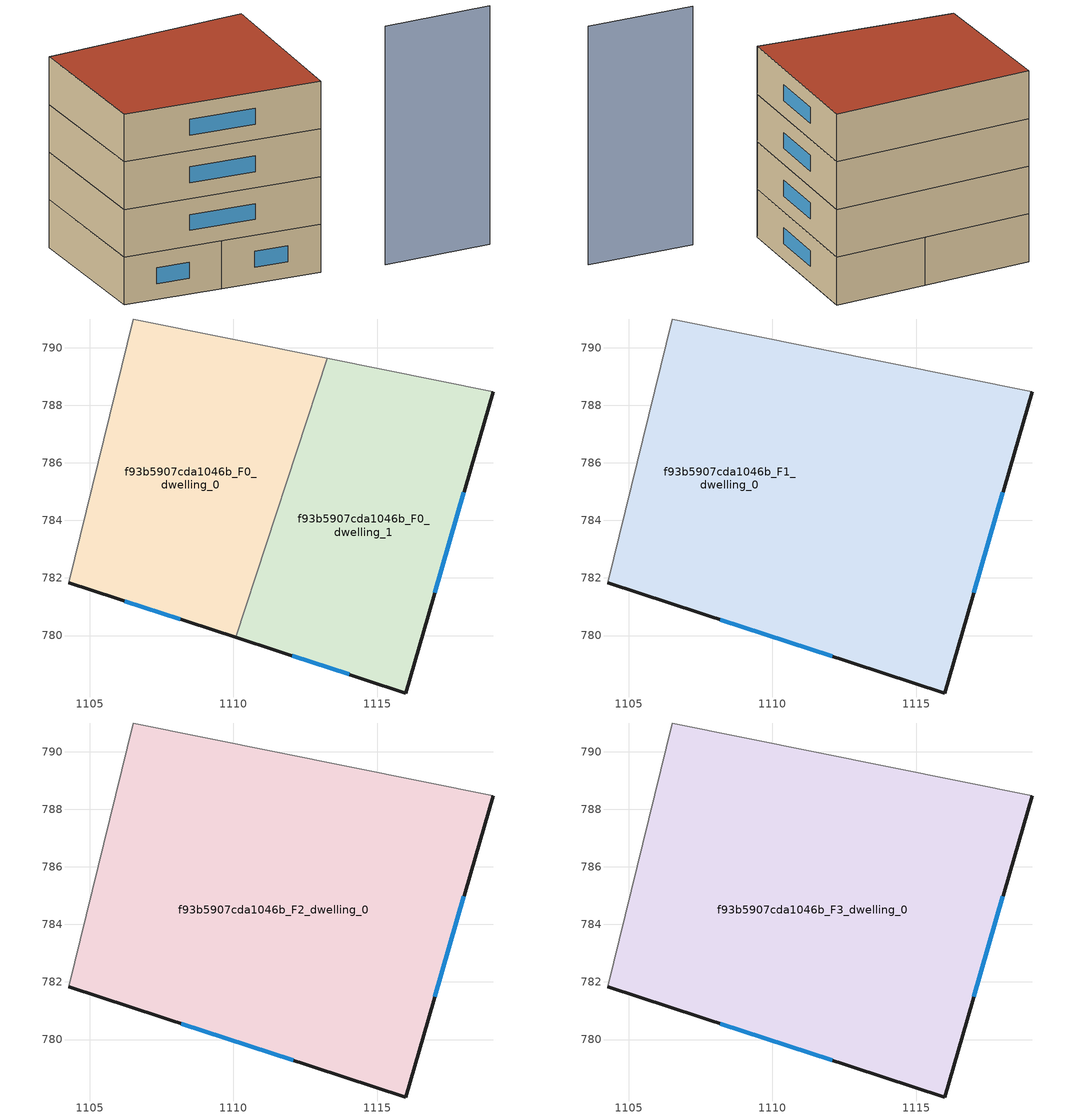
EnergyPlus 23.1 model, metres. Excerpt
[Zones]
f93b5907cda1046b_F0_dwelling_0
 floor ground (EU_floor_Construction): 1113.26,789.64 1110.08,779.93 1104.28,781.83 1106.51,791 z0
 wall outside (EU_wall_Construction): 1104.28,781.83 1110.08,779.93 z0:3
 wall adiabatic (EU_wall_Construction): 1113.26,789.64 1106.51,791 1104.28,781.83 z0:3
 wall to f93b5907cda1046b_F0_dwelling_1 (EU_wall_Construction): 1110.09,779.93 1113.26,789.64 z0:3
 window (EU_Window_Construction): 1106.22,781.2 1108.15,780.57 z1:2
f93b5907cda1046b_F0_dwelling_1
 floor ground (EU_floor_Construction): 1119.02,788.47 1115.98,778 1110.08,779.93 1113.26,789.64 z0
 wall outside (EU_wall_Construction): 1110.08,779.93 1115.98,778 1119.02,788.47 z0:3
 wall adiabatic (EU_wall_Construction): 1119.02,788.47 1113.26,789.64 z0:3
 window (EU_Window_Construction): 1112.05,779.29 1114.02,778.65 / 1116.99,781.49 1118.01,784.98 z1:2
f93b5907cda1046b_F1_dwelling_0
 floor to f93b5907cda1046b_F0_dwelling_0 (EU_floor_Construction): 1113.26,789.64 1110.09,779.93 1104.28,781.83 1106.51,791 z3
 floor to f93b5907cda1046b_F0_dwelling_1 (EU_floor_Construction): 1119.02,788.47 1115.98,778 1110.09,779.93 1113.26,789.64 z3
 wall outside (EU_wall_Construction): 1104.28,781.83 1115.98,778 1119.02,788.47 z3:6
 wall adiabatic (EU_wall_Construction): 1119.02,788.47 1106.51,791 1104.28,781.83 z3:6
 window (EU_Window_Construction): 1116.99,781.49 1118.01,784.98 / 1108.18,780.56 1112.08,779.28 z4:5
f93b5907cda1046b_F2_dwelling_0
 floor to f93b5907cda1046b_F1_dwelling_0 (EU_floor_Construction): 1119.02,788.47 1115.98,778 1104.28,781.83 1106.51,791 z6
 wall outside (EU_wall_Construction): 1104.28,781.83 1115.98,778 1119.02,788.47 z6:9
 wall adiabatic (EU_wall_Construction): 1119.02,788.47 1106.51,791 1104.28,781.83 z6:9
 window (EU_Window_Construction): 1116.99,781.49 1118.01,784.98 / 1108.18,780.56 1112.08,779.28 z7:8
f93b5907cda1046b_F3_dwelling_0
 floor to f93b5907cda1046b_F2_dwelling_0 (EU_floor_Construction): 1119.02,788.47 1115.98,778 1104.28,781.83 1106.51,791 z9
 wall outside (EU_wall_Construction): 1104.28,781.83 1115.98,778 1119.02,788.47 z9:12
 wall adiabatic (EU_wall_Construction): 1119.02,788.47 1106.51,791 1104.28,781.83 z9:12
 window (EU_Window_Construction): 1116.99,781.49 1118.01,784.98 / 1108.18,780.56 1112.08,779.28 z10:11
 roof outside (EU_roof_Construction): 1115.98,778 1119.02,788.47 1106.51,791 1104.28,781.83 z12
shading: 1125.99,774.62 1119.5,776.36 z0:15
[Building]
EU S2 Campaign: North Axis=0; Terrain=City; Solar Distribution=FullExterior
[Site:Location]
Bologna: Latitude=44.5; Longitude=11.25; Time Zone=1; Elevation=37
[SizingPeriod:WeatherFileDays]
AnnualSizingPeriod: Begin Month=1; Begin Day of Month=1; End Month=12; End Day of Month=31; Day of Week for Start Day=Monday; Use Weather File Daylight Saving Period=No; Use Weather File Rain and Snow Indicators=No
[MATERIAL]
EU_InternalMass_Material: Roughness=MediumRough; Thickness=0.1; Conductivity=1; Density=1800; Specific Heat=900; Thermal Absorptance=0.9; Solar Absorptance=0.7; Visible Absorptance=0.7
[MATERIAL:NOMASS] Roughness=MediumRough; Thermal Absorptance=0.9; Solar Absorptance=0.7; Visible Absorptance=0.7
Name | Thermal Resistance
EU_wall_NoMass | 0.937881
EU_roof_NoMass | 0.548572
EU_floor_NoMass | 0.71348
[WINDOWMATERIAL:SIMPLEGLAZINGSYSTEM]
EU_Window_SimpleGlazing: UFactor=4.25633; Solar Heat Gain Coefficient=0.85; Visible Transmittance=0.85
[CONSTRUCTION]
EU_wall_Construction: EU_wall_NoMass
EU_roof_Construction: EU_roof_NoMass
EU_floor_Construction: EU_floor_NoMass
EU_InternalMass_Construction: EU_InternalMass_Material
EU_Window_Construction: EU_Window_SimpleGlazing
[ZONE] Type=1; Multiplier=1; Ceiling Height=autocalculate; Floor Area=autocalculate; Part of Total Floor Area=Yes
Name | Volume
f93b5907cda1046b_F0_dwelling_0 | 190.868
f93b5907cda1046b_F1_dwelling_0; f93b5907cda1046b_F2_dwelling_0; f93b5907cda1046b_F3_dwelling_0 | 381.727
f93b5907cda1046b_F0_dwelling_1 | 190.863
[INTERNALMASS] Construction=EU_InternalMass_Construction
Name | Zone or ZoneList | Surface Area
f93b5907cda1046b_F0_dwelling_0_EU_InternalMass | f93b5907cda1046b_F0_dwelling_0 | 63.623
f93b5907cda1046b_F0_dwelling_1_EU_InternalMass | f93b5907cda1046b_F0_dwelling_1 | 63.6209
f93b5907cda1046b_F1_dwelling_0_EU_InternalMass | f93b5907cda1046b_F1_dwelling_0 | 127.242
f93b5907cda1046b_F2_dwelling_0_EU_InternalMass | f93b5907cda1046b_F2_dwelling_0 | 127.242
f93b5907cda1046b_F3_dwelling_0_EU_InternalMass | f93b5907cda1046b_F3_dwelling_0 | 127.242
[OTHEREQUIPMENT] Fuel Type=Electricity; Design Level Calculation Method=Watts/Area; Power per Zone Floor Area=1; Fraction Latent=0; Fraction Radiant=0; Fraction Lost=0; Carbon Dioxide Generation Rate=0; EndUse Subcategory=EU_Step8_InternalGains
Name | Zone or ZoneList or Space or SpaceList | Schedule
EU_Step8_InternalGain_f93b5907cda1046b_F0_dwelling_0_f000 | f93b5907cda1046b_F0_dwelling_0 | EU_Step8_GainSchedule_f93b5907cda1046b_F0_dwelling_0_f000
EU_Step8_InternalGain_f93b5907cda1046b_F0_dwelling_1_f000 | f93b5907cda1046b_F0_dwelling_1 | EU_Step8_GainSchedule_f93b5907cda1046b_F0_dwelling_1_f000
EU_Step8_InternalGain_f93b5907cda1046b_F1_dwelling_0_f000 | f93b5907cda1046b_F1_dwelling_0 | EU_Step8_GainSchedule_f93b5907cda1046b_F1_dwelling_0_f000
EU_Step8_InternalGain_f93b5907cda1046b_F2_dwelling_0_f000 | f93b5907cda1046b_F2_dwelling_0 | EU_Step8_GainSchedule_f93b5907cda1046b_F2_dwelling_0_f000
EU_Step8_InternalGain_f93b5907cda1046b_F3_dwelling_0_f000 | f93b5907cda1046b_F3_dwelling_0 | EU_Step8_GainSchedule_f93b5907cda1046b_F3_dwelling_0_f000
[ZONEVENTILATION:DESIGNFLOWRATE] Schedule=EU_AlwaysOn; Design Flow Rate Calculation Method=AirChanges/Hour; Air Changes per Hour=0.687892; Ventilation Type=Natural; Fan Pressure Rise=0; Fan Total Efficiency=1; Constant Term Coefficient=1; Temperature Term Coefficient=0; Velocity Term Coefficient=0; Velocity Squared Term Coefficient=0; Minimum Indoor Temperature=-100; Maximum Indoor Temperature=100; Delta Temperature=-100; Minimum Outdoor Temperature=-100; Maximum Outdoor Temperature=100; Maximum Wind Speed=40
Name | Zone or ZoneList or Space or SpaceList
EU_ConstantAir_f93b5907cda1046b_F0_dwelling_0 | f93b5907cda1046b_F0_dwelling_0
EU_ConstantAir_f93b5907cda1046b_F0_dwelling_1 | f93b5907cda1046b_F0_dwelling_1
EU_ConstantAir_f93b5907cda1046b_F1_dwelling_0 | f93b5907cda1046b_F1_dwelling_0
EU_ConstantAir_f93b5907cda1046b_F2_dwelling_0 | f93b5907cda1046b_F2_dwelling_0
EU_ConstantAir_f93b5907cda1046b_F3_dwelling_0 | f93b5907cda1046b_F3_dwelling_0
[HVACTEMPLATE:THERMOSTAT] Constant Heating Setpoint=20; Constant Cooling Setpoint=50
EU_HeatOnly_f93b5907cda1046b_F0_dwelling_0; EU_HeatOnly_f93b5907cda1046b_F0_dwelling_1; EU_HeatOnly_f93b5907cda1046b_F1_dwelling_0; EU_HeatOnly_f93b5907cda1046b_F2_dwelling_0; EU_HeatOnly_f93b5907cda1046b_F3_dwelling_0
[HVACTEMPLATE:ZONE:IDEALLOADSAIRSYSTEM] System Availability Schedule=EU_AlwaysOn; Maximum Heating Supply Air Temperature=50; Minimum Cooling Supply Air Temperature=13; Maximum Heating Supply Air Humidity Ratio=0.0156; Minimum Cooling Supply Air Humidity Ratio=0.0077; Heating Limit=NoLimit; Cooling Limit=NoLimit; Heating Availability Schedule=EU_AlwaysOn; Cooling Availability Schedule=EU_CoolingOff; Dehumidification Control Type=ConstantSensibleHeatRatio; Cooling Sensible Heat Ratio=0.7; Dehumidification Setpoint=60; Humidification Control Type=None; Humidification Setpoint=30; Outdoor Air Method=None; Outdoor Air Flow Rate per Person=0.00944; Outdoor Air Flow Rate per Zone Floor Area=0; Outdoor Air Flow Rate per Zone=0; Demand Controlled Ventilation Type=None; Outdoor Air Economizer Type=NoEconomizer; Heat Recovery Type=None; Sensible Heat Recovery Effectiveness=0.7; Latent Heat Recovery Effectiveness=0.65
Name | Template Thermostat
f93b5907cda1046b_F0_dwelling_0 | EU_HeatOnly_f93b5907cda1046b_F0_dwelling_0
f93b5907cda1046b_F0_dwelling_1 | EU_HeatOnly_f93b5907cda1046b_F0_dwelling_1
f93b5907cda1046b_F1_dwelling_0 | EU_HeatOnly_f93b5907cda1046b_F1_dwelling_0
f93b5907cda1046b_F2_dwelling_0 | EU_HeatOnly_f93b5907cda1046b_F2_dwelling_0
f93b5907cda1046b_F3_dwelling_0 | EU_HeatOnly_f93b5907cda1046b_F3_dwelling_0
[SIZING:ZONE] Zone Cooling Design Supply Air Temperature Input Method=SupplyAirTemperature; Zone Cooling Design Supply Air Temperature=13; Zone Heating Design Supply Air Temperature Input Method=SupplyAirTemperature; Zone Heating Design Supply Air Temperature=50; Zone Cooling Design Supply Air Humidity Ratio=0.008; Zone Heating Design Supply Air Humidity Ratio=0.008; Cooling Design Air Flow Method=DesignDay; Cooling Design Air Flow Rate=0; Cooling Minimum Air Flow per Zone Floor Area=0.000762; Cooling Minimum Air Flow=0; Cooling Minimum Air Flow Fraction=0.2; Heating Design Air Flow Method=DesignDay; Heating Design Air Flow Rate=0; Heating Maximum Air Flow per Zone Floor Area=0.002032; Heating Maximum Air Flow=0.141576; Heating Maximum Air Flow Fraction=0.3; Account for Dedicated Outdoor Air System=No; Dedicated Outdoor Air System Control Strategy=NeutralSupplyAir; Dedicated Outdoor Air Low Setpoint Temperature for Design=autosize; Dedicated Outdoor Air High Setpoint Temperature for Design=autosize; Zone Load Sizing Method=Sensible Load Only No Latent Load; Zone Latent Cooling Design Supply Air Humidity Ratio Input Method=HumidityRatioDifference; Zone Cooling Design Supply Air Humidity Ratio Difference=0.005; Zone Latent Heating Design Supply Air Humidity Ratio Input Method=HumidityRatioDifference; Zone Humidification Design Supply Air Humidity Ratio Difference=0.005
f93b5907cda1046b_F0_dwelling_0; f93b5907cda1046b_F0_dwelling_1; f93b5907cda1046b_F1_dwelling_0; f93b5907cda1046b_F2_dwelling_0; f93b5907cda1046b_F3_dwelling_0
[SCHEDULE:CONSTANT]
Name | Hourly Value
EU_AlwaysOn | 1
EU_CoolingOff | 0
[SCHEDULE:FILE] Column Number=1; Rows to Skip at Top=0; Number of Hours of Data=8760; Column Separator=Comma; Interpolate to Timestep=No; Minutes per Item=60; Adjust Schedule for Daylight Savings=Yes
Name | File
EU_Step8_GainSchedule_f93b5907cda1046b_F0_dwelling_0_f000 | ../../schedules/f93b5907cda1046b/f93b5907cda1046b_F0_dwelling_0_f000_gain.csv
EU_Step8_GainSchedule_f93b5907cda1046b_F0_dwelling_1_f000 | ../../schedules/f93b5907cda1046b/f93b5907cda1046b_F0_dwelling_1_f000_gain.csv
EU_Step8_GainSchedule_f93b5907cda1046b_F1_dwelling_0_f000 | ../../schedules/f93b5907cda1046b/f93b5907cda1046b_F1_dwelling_0_f000_gain.csv
EU_Step8_GainSchedule_f93b5907cda1046b_F2_dwelling_0_f000 | ../../schedules/f93b5907cda1046b/f93b5907cda1046b_F2_dwelling_0_f000_gain.csv
EU_Step8_GainSchedule_f93b5907cda1046b_F3_dwelling_0_f000 | ../../schedules/f93b5907cda1046b/f93b5907cda1046b_F3_dwelling_0_f000_gain.csv
